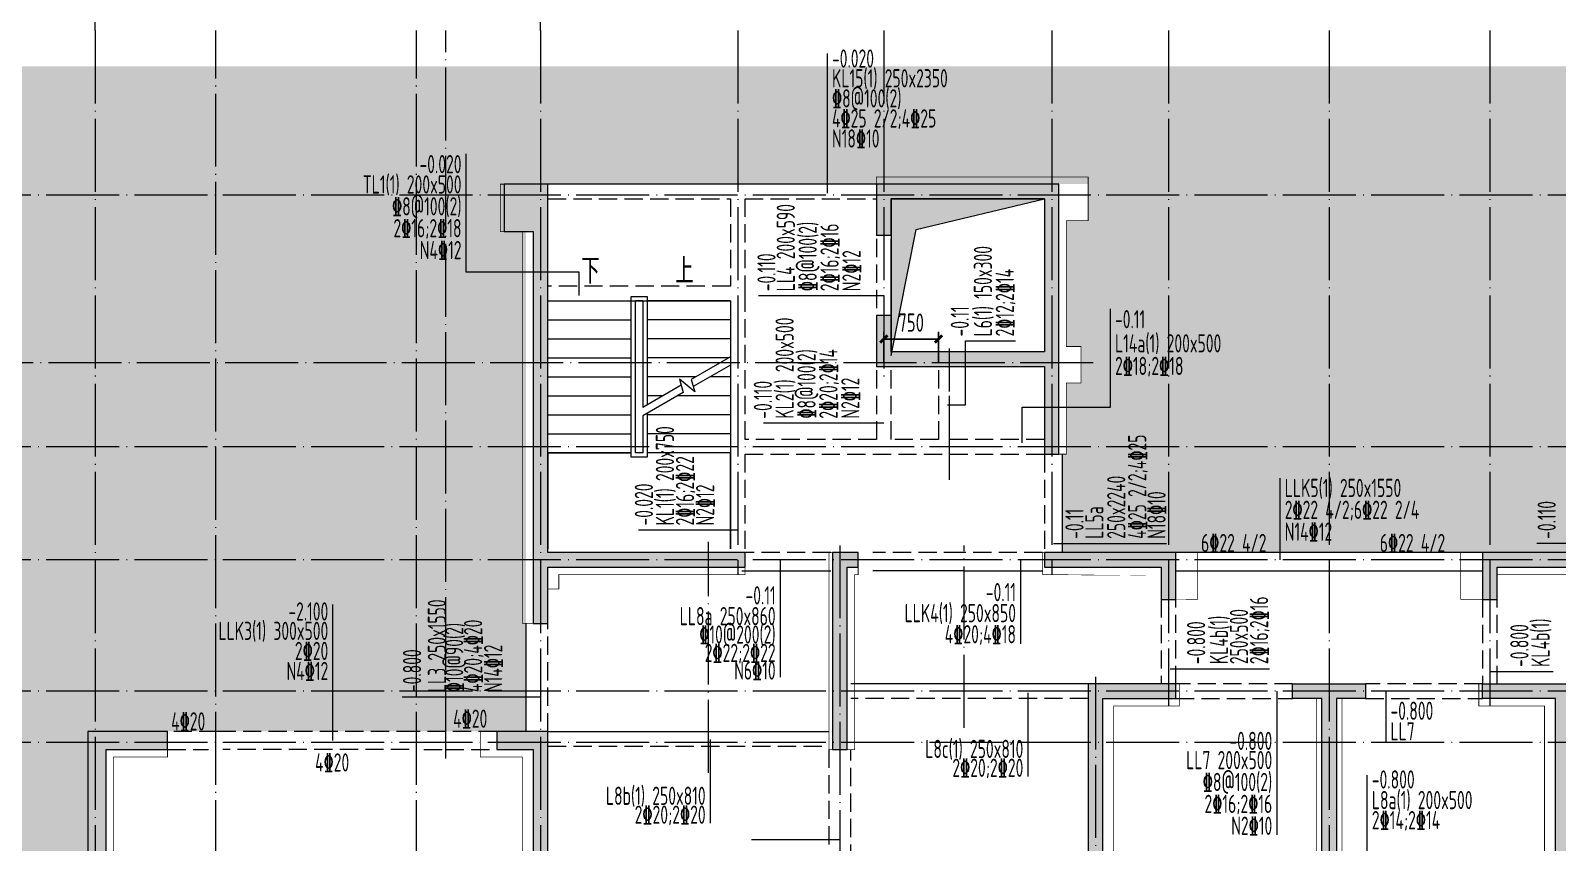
# Model space of a CAD drawing. Extents: x -129922 to 1190196, y -520662 to 139923.
# Drawn here: x 910806 to 931719, y -34952 to -23824 of the extents above; entities that cross this region are included whole.
import ezdxf
from ezdxf.enums import TextEntityAlignment as Align

# ---------------------------------------------------------------- set-up
doc = ezdxf.new("R2010")
doc.units = 0
doc.header["$LTSCALE"] = 1000
doc.header["$MEASUREMENT"] = 0
doc.linetypes.add('DASH', pattern=[0.35, 0.25, -0.1])
doc.linetypes.add('DOTE', pattern=[2.4200000000000004, 2, -0.2, 0.02, -0.2])
for name, color, linetype, lineweight in [('A-标注-轴号', 3, 'Continuous', 15), ('A-轴线-塔楼', 1, 'DOTE', 9), ('A-轴线-隔墙', 41, 'DOTE', 9), ('S-基础-DIM', 3, 'Continuous', 20), ('S-墙柱-HATCH', 251, 'Continuous', 9), ('S-墙柱-WALL', 6, 'Continuous', 20), ('S-大样-实线', 2, 'Continuous', 20), ('S-板-BEAM', 4, 'DASH', 20), ('S-板-BEAM-CON', 2, 'Continuous', 20), ('S-板-COLU', 50, 'DASH', 20), ('S-板-板面填充', 251, 'Continuous', 20), ('S-板-模板线条', 140, 'Continuous', 20), ('S-板-洞口边线', 211, 'Continuous', 20), ('S-梁-垂直集中标注', 45, 'Continuous', 20), ('S-梁-水平原位标注', 21, 'Continuous', 20), ('S-梁-水平集中标注', 191, 'Continuous', 20)]:
    doc.layers.add(name, color=color, linetype=linetype, lineweight=lineweight)
doc.styles.add('_TCH_DIM', font='SIMPLEX', dxfattribs={"bigfont": 'GBCBIG'})
doc.styles.add('TSSD_REIN_T3', font='tssdeng.shx', dxfattribs={"width": 0.7, "bigfont": 'hztxt.shx'})
doc.styles.add('样式 1', font='tssdeng.shx', dxfattribs={"width": 0.7, "bigfont": 'tssdchn.shx'})
doc.dimstyles.new('_TCH_ARCH&&100', dxfattribs={"dimtxt": 250, "dimasz": 100, "dimexe": 100, "dimexo": 100, "dimgap": 100, "dimtad": 1, "dimdec": 0, "dimzin": 0, "dimdsep": 46, "dimtxsty": 'TSSD_REIN_T3', "dimblk": 'ARCHTICK', "dimcen": 0.09, "dimclrt": 7, "dimazin": 2, "dimtfac": 1, "dimtdec": 0, "dimtix": 1, "dimtmove": 2, "dimatfit": 3, "dimfxl": 0, "dimtolj": 1, "dimtzin": 0, "dimarcsym": 0})

# ---------------------------------------------------------------- blocks, each defined once
blk = doc.blocks.new('_ArchTick')
at = {"color": 0, "linetype": 'ByBlock', "const_width": 0.4}
blk.add_lwpolyline([(-0.5, -0.5), (0.5, 0.5)], dxfattribs=at)
blk = doc.blocks.new('*D456')
at = {"layer": 'Defpoints', "color": 0, "transparency": 16777216}
for p in [(923241.3130835051, -28052.49498266328), (922491.3130833925, -28479.99785925317), (923241.3130835051, -28479.99785929217)]:
    blk.add_point(p, dxfattribs=at)
at = {"layer": 'S-基础-DIM', "color": 0, "lineweight": -2, "transparency": 16777216}
for p, q in [((922491.3130833925, -28379.99785925317), (922491.3130833925, -27952.49498266328)), ((923241.3130835051, -28379.99785929217), (923241.3130835051, -27952.49498266328)), ((922491.3130833925, -28052.49498266328), (923241.3130835051, -28052.49498266328))]:
    blk.add_line(p, q, dxfattribs=at)
at = {"layer": 'S-基础-DIM', "color": 0, "lineweight": -2, "transparency": 16777216, "xscale": 100, "yscale": 100, "zscale": 100, "rotation": 180}
blk.add_blockref('_ArchTick', (922491.3130833925, -28052.49498266328), dxfattribs=at)
at = {"layer": 'S-基础-DIM', "color": 0, "lineweight": -2, "transparency": 16777216, "xscale": 100, "yscale": 100, "zscale": 100}
blk.add_blockref('_ArchTick', (923241.3130835051, -28052.49498266328), dxfattribs=at)
at = {"layer": 'S-基础-DIM', "color": 7, "transparency": 16777216, "insert": (922866.3130834488, -27827.49498266328), "char_height": 250, "attachment_point": 5, "style": 'TSSD_REIN_T3'}
blk.add_mtext('\\A1;750', dxfattribs=at)
blk = doc.blocks.new('ndgfjhgkjhk')
at = {"layer": 'S-板-BEAM'}
for p, q in [((6610294.781542108, -514404.5648210337), (6611694.777048038, -514404.5648210337)), ((6611694.777048038, -514404.5648210337), (6612794.78154229, -514404.5648210337)), ((6612794.78154229, -514404.5648210337), (6612794.781736524, -515604.5647839743)), ((6612994.781736524, -515704.5647839736), (6612994.781542289, -514404.564858031)), ((6612994.781542289, -514404.5648580311), (6614794.781542302, -514404.5655239818)), ((6614794.781736502, -514954.565523941), (6614794.781736506, -516054.565523941)), ((6612794.781736524, -515604.5647839743), (6610294.781736334, -515604.5647839743)), ((6612994.781736524, -517704.5655238974), (6612994.781736524, -515704.5647839743)), ((6614794.781736511, -516754.5655239704), (6614794.781736542, -517704.5655238974)), ((6614994.781736538, -517704.5655238974), (6614994.781736508, -516754.5655239704)), ((6615644.781736541, -516754.5655239704), (6615644.781736491, -517704.5655238974)), ((6615794.781736488, -517704.5655238974), (6615794.781736537, -516754.5655239704)), ((6614794.781736542, -517704.5655238974), (6612994.781736524, -517704.5655238974)), ((6615644.781736491, -517704.5655238974), (6614994.781736538, -517704.5655238974)), ((6617094.781736528, -517704.5655238974), (6615794.781736488, -517704.5655238974)), ((6612994.781736524, -519204.5655239704), (6612994.781736524, -517904.5655238975)), ((6612994.781736524, -517904.5655238975), (6617094.781736587, -517904.5655238975)), ((6617094.781736591, -517904.5655239704), (6617094.781736481, -519254.5655239704)), ((6614169.781736528, -519254.5655239704), (6612994.781736334, -519254.5655239704)), ((6615969.78168574, -519254.5641617407), (6614744.781736528, -519254.5647839743)), ((6617069.781736528, -519254.5647839743), (6615969.781793102, -519254.5641617407)), ((6618694.781736531, -519894.5655239704), (6618694.781736531, -521054.5655239704)), ((6618894.781736531, -521054.5655239704), (6618894.781736531, -519894.5655239704)), ((6623094.781736533, -519894.5655239704), (6623094.781736533, -521054.5655239704)), ((6623294.781736533, -521054.5655239704), (6623294.781736533, -519894.5655239704)), ((6610294.781736533, -521704.5647839739), (6610294.781736533, -520224.5647839739)), ((6620494.781736528, -521054.5647839708), (6618894.781736528, -521054.5647839708)), ((6623094.781736528, -521054.5647839708), (6621494.781736528, -521054.5647839708)), ((6617694.781542704, -521254.5655239817), (6614444.781542704, -521254.5655239817)), ((6618894.781736528, -521254.5647839708), (6620494.781736528, -521254.5647839708)), ((6621494.781736528, -521254.5647839708), (6623094.781736528, -521254.5647839708)), ((6605769.782159893, -521704.5647839746), (6605084.781736528, -521704.5624639487)), ((6608469.781736533, -521704.5647839739), (6605769.78173653, -521704.5647839739)), ((6608894.777486533, -521704.5647839739), (6608469.781736533, -521704.5647839739)), ((6609594.781736528, -521704.5647839739), (6608894.788736549, -521704.5647839739)), ((6605084.781736528, -521954.5624639504), (6605644.781736531, -521954.5643606124)), ((6608394.781736534, -521954.5647839725), (6605844.78173653, -521954.5647839725)), ((6608594.781736535, -521954.5647839739), (6608894.781736533, -521954.5647839739)), ((6608894.781736533, -521954.5647839739), (6609594.781736528, -521954.5647839739)), ((6610294.781736533, -521904.5655239817), (6614144.781542704, -521904.5655239817)), ((6614144.781736528, -521954.5655239704), (6614144.781736528, -525604.562802632)), ((6614444.781736528, -525604.562802632), (6614444.781736528, -521954.5655239704))]:
    blk.add_line(p, q, dxfattribs=at)
at = {"layer": 'S-板-BEAM-CON'}
for p, q in [((6611694.777048038, -514204.5648210337), (6610294.781542108, -514204.5648210337)), ((6612894.781542289, -514204.5648210337), (6611694.777048038, -514204.5648210337)), ((6614794.781542302, -514204.5655239818), (6612894.781588536, -514204.5648210337)), ((6614994.781736506, -516054.5655239401), (6614994.781736501, -514954.5655239401)), ((6610294.781736334, -515804.5647839743), (6612794.781736524, -515804.5647839743)), ((6612794.781736524, -515804.5647839743), (6612794.781736524, -519204.5655239704)), ((6617344.781736471, -519254.5655239745), (6617344.781736581, -517904.5655239745)), ((6623094.781736528, -519254.5647839743), (6618894.781736528, -519254.5647839743)), ((6612952.566664535, -519504.5655239704), (6614169.781736528, -519504.5655239704)), ((6615994.781652625, -519504.5507103122), (6614744.781542704, -519504.5655239817)), ((6615994.781652625, -519504.5507103122), (6617069.781736528, -519504.5647839743)), ((6618894.781736528, -519504.5647839743), (6620894.781751501, -519504.5647839743)), ((6620849.311885791, -519504.5647839743), (6623094.781736528, -519504.5647839743)), ((6609994.781736533, -520224.5655239704), (6609994.781736533, -521704.5655239704)), ((6617694.781542704, -521054.5655239817), (6614444.781542704, -521054.5655239817)), ((6610294.781736533, -521704.5655239817), (6614144.781542704, -521704.5655239817))]:
    blk.add_line(p, q, dxfattribs=at)
blk = doc.blocks.new('ZHOUWANG3')
at = {"layer": 'A-标注-轴号'}
for p, q in [((88651.91404399119, 248942.086875707), (88651.91404399101, 252942.086875707)), ((94751.91404399119, 248942.0868757072), (94751.91404399101, 252942.0868757072))]:
    blk.add_line(p, q, dxfattribs=at)
at = {"layer": 'A-轴线-塔楼', "linetype": 'DOTE', "ltscale": 0.5}
for p, q in [((88651.91404399119, 248942.086875707), (88651.91404399212, 226833.6155193772)), ((94751.9140439913, 248942.0868757072), (94751.91404399223, 226833.6155193777)), ((97451.9140439913, 248942.0868757074), (97451.9140485811, 241486.4187304068)), ((99451.9140439913, 248942.0868757074), (99451.91404399154, 244136.4187311591)), ((101751.9140439913, 248942.0868757077), (101751.9136814266, 241486.4185047732)), ((103351.9140439913, 248942.0868757077), (103351.9140439912, 239686.4187311743)), ((105551.9140438963, 248942.0868756734), (105551.9140439946, 226833.6155193439)), ((107751.9140438963, 248942.0868756849), (107751.9140439346, 239686.410749662)), ((139798.4139466776, 246686.4187311789), (85361.6076990781, 246686.4187311789)), ((102322.3633632297, 244386.4187311789), (85361.6076990781, 244386.4187311789)), ((139798.4139466776, 243236.4187311789), (85361.6076990781, 243236.4187311789)), ((98851.91404399247, 241886.4187311789), (98851.91404399247, 226833.6155193779)), ((139798.4139466776, 241686.4187311789), (85361.6076990781, 241686.4187311789)), ((102351.9140439912, 240086.4187311743), (102351.9140439925, 226833.61551936)), ((139798.4139466776, 239886.4187311789), (85361.6076990781, 239886.4187311789)), ((139798.4139466776, 239186.4187311789), (85361.6076990781, 239186.4187311789))]:
    blk.add_line(p, q, dxfattribs=at)
at = {"layer": 'A-轴线-隔墙', "ltscale": 0.5}
for p, q in [((90301.91404416919, 236186.4187311743), (90301.91404399247, 248942.086875707)), ((93051.91404416919, 236186.4187312123), (93051.91404399247, 248942.0868757452)), ((93451.91404398653, 238966.4187311745), (93451.91404399305, 248942.0868757072)), ((100351.9140439823, 242784.2080301196), (100351.9140439701, 244586.4187311591)), ((97051.91404399037, 238770.3824015982), (97051.91404400097, 241936.4187313766)), ((100551.9140440425, 239386.4187311367), (100551.9140439961, 241886.4187311743))]:
    blk.add_line(p, q, dxfattribs=at)
blk = doc.blocks.new('afdhgdjhgfj')
at = {"layer": 'S-墙柱-HATCH'}
h = blk.add_hatch(color=256, dxfattribs=at)
h.paths.add_polyline_path([(327454.6374234984, 180245.1995011274), (325054.6374234984, 180245.1995011274), (325054.6374234984, 176945.1995011274), (325254.6374234984, 176945.1995011274), (325254.6374234984, 177845.1995011274), (327954.6374234984, 177845.1995011274), (327954.6374234984, 178495.1995011274), (327754.6374234984, 178495.1995011274), (327754.6374234984, 178045.1995011274), (325254.6374234984, 178045.1995011274), (325254.6374234984, 180045.1995011274), (327754.6374234984, 180045.1995011274), (327754.6374234984, 179595.1995011274), (327954.6374234984, 179595.1995011274), (327954.6374234984, 180645.1995011274), (327454.6374234984, 180645.1995011274)])
h.paths.add_polyline_path([(333254.6376431724, 179995.200902214), (333254.6376431724, 174625.200902214), (333054.6376431724, 174625.200902214), (333054.6376431724, 175395.200902214), (330354.6376431724, 175395.200902214), (330354.6376431724, 175595.2009022732), (330454.6376386648, 175595.200902214), (333054.6376431724, 175595.200902214), (333054.6376431724, 180645.200902214), (333654.6376431724, 180645.200902214), (333654.6376431724, 179995.200902214)])
h.paths.add_polyline_path([(338854.6376429731, 165495.1995011274), (339104.6376429731, 165495.1995011274), (339104.6376429731, 172895.1995011274), (338264.6376429731, 172895.1995011274), (338264.6376429731, 173145.1995011274), (339354.6376429731, 173145.1995011274), (339354.6376429731, 164895.1995011274), (338854.6376429731, 164895.1995011274)])
h.paths.add_polyline_path([(322254.6376431668, 171095.1995011274), (322454.6376431668, 171095.1995011274), (322454.6376431668, 173595.1995011274), (322854.6376431668, 173595.1995011274), (322854.6376431668, 173795.1995011274), (321854.6376431668, 173795.1995011274), (321854.6376431668, 173595.1995011274), (322254.6376431668, 173595.1995011274)])
h.paths.add_polyline_path([(325454.6376433615, 169295.1995011274), (325054.6376433615, 169295.1995011274), (325054.6376433615, 169495.1995011274), (325654.6376433615, 169495.1995011274), (325654.6376433615, 166995.1995011274), (325454.6376433615, 166995.1995011274)])
h.paths.add_polyline_path([(319254.6376431668, 173595.1995011274), (320254.6376431668, 173595.1995011274), (320254.6376431668, 173795.1995011274), (319054.6376431668, 173795.1995011274), (319054.6376431668, 171095.1995011274), (319254.6376431668, 171095.1995011274)])
h.paths.add_polyline_path([(319254.6376431668, 169295.1995011274), (319654.6376431668, 169295.1995011274), (319654.6376431668, 169495.1995011274), (319054.6376431668, 169495.1995011274), (319054.6376431668, 166995.1995011274), (319254.6376431668, 166995.1995011274)])
h.paths.add_polyline_path([(326254.6381616956, 175595.2002411225), (326254.6371246399, 175395.2002411246), (324654.6376431677, 175395.2002897355), (324654.6376431687, 174955.2003934237), (324454.6376431687, 174955.2003934237), (324454.637628193, 175595.2001972486)])
h.paths.add_polyline_path([(320054.6376431668, 175395.1995011274), (318304.6376431668, 175395.1995011274), (318304.6376431668, 175595.1995011274), (320254.6376431668, 175595.1995011274), (320254.6376431668, 174955.1995011274), (320054.6376431668, 174955.1995011274)])
h.paths.add_polyline_path([(329154.6376431668, 172895.1995011274), (328954.6376431668, 172895.1995011274), (328954.6376431668, 175395.1995011274), (328804.6376431668, 175395.1995011274), (328804.6376431668, 175595.1995011274), (329154.6376431668, 175595.1995011274)])
h.paths.add_polyline_path([(325454.6376431668, 173595.1995011274), (324454.6376431687, 173595.1995011274), (324454.6376431687, 173795.1995011274), (325654.6376431668, 173795.1995011274), (325654.6376431668, 171095.1995011274), (325454.6376431668, 171095.1995011274)])
h.paths.add_polyline_path([(328504.6376431668, 165195.1995011274), (328504.6376431668, 165495.1995011274), (328954.6376431668, 165495.1995011274), (328954.6376431668, 169245.2147224763), (329154.6376431668, 169245.2147224763), (329154.6376431668, 165495.1995011274), (329954.6376431668, 165495.1995011274), (329954.6376431668, 165195.1995011274)])
h.paths.add_polyline_path([(321454.6376431668, 165195.1995011274), (321454.6376431668, 165495.1995011274), (322229.6376431668, 165495.1995011274), (322229.6376431668, 169895.1995010979), (322479.6376431668, 169895.1995010979), (322479.6376431668, 165495.1995011274), (323254.6376431668, 165495.1995011274), (323254.6376431668, 165195.1995011274)])
h.paths.add_polyline_path([(333454.6376431668, 165495.1995011274), (333254.6376431668, 165495.1995011274), (333254.6376431668, 169045.1995011274), (333054.6376431668, 169045.1995011274), (333054.6376431668, 164895.1995011274), (333454.6376431668, 164895.1995011274)])
h.paths.add_polyline_path([(333754.6376431668, 172895.1995011274), (333254.6376431668, 172895.1995011274), (333254.6376431668, 170095.1995011274), (333054.6376431668, 170095.1995011274), (333054.6376431668, 173145.1995011274), (333754.6376431668, 173145.1995011274)])
h.paths.add_polyline_path([(318504.6374233038, 176895.1995011274), (318504.6374233038, 177995.1995011274), (316904.6374233038, 177995.1995011274), (316904.6374233038, 180295.1995011274), (314404.6374233038, 180295.1995011274), (314404.6374233038, 177995.1995011274), (312804.6374233038, 177995.1995011274), (312804.6374233038, 176895.1995011274), (313004.6374233038, 176895.1995011274), (313004.6374233038, 177795.1995011274), (315104.6374233038, 177795.1995011274), (315104.6374233038, 177995.1995011274), (314604.6374233038, 177995.1995011274), (314604.6374233038, 180095.1995011274), (316704.6374233038, 180095.1995011274), (316704.6374233038, 177995.1995011274), (316204.6374233038, 177995.1995011274), (316204.6374233038, 177795.1995011274), (318304.6374233038, 177795.1995011274), (318304.6374233038, 176895.1995011274)])
h.paths.add_polyline_path([(298054.6374234929, 179995.200902214), (298054.6374234929, 174625.200902214), (298254.6374234929, 174625.200902214), (298254.6374234929, 175395.200902214), (300954.6374234929, 175395.200902214), (300954.6374234929, 175595.2009022732), (300854.6374280005, 175595.200902214), (298254.6374234929, 175595.200902214), (298254.6374234929, 180645.200902214), (297654.6374234929, 180645.200902214), (297654.6374234929, 179995.200902214)])
h.paths.add_polyline_path([(292454.6374236922, 165495.1995011274), (292204.6374236922, 165495.1995011274), (292204.6374236922, 172895.1995011274), (293044.6374236922, 172895.1995011274), (293044.6374236922, 173145.1995011274), (291954.6374236922, 173145.1995011274), (291954.6374236922, 164895.1995011274), (292454.6374236922, 164895.1995011274)])
h.paths.add_polyline_path([(309054.6374234984, 171095.1995011274), (308854.6374234984, 171095.1995011274), (308854.6374234984, 173595.1995011274), (308454.6374234984, 173595.1995011274), (308454.6374234984, 173795.1995011274), (309454.6374234984, 173795.1995011274), (309454.6374234984, 173595.1995011274), (309054.6374234984, 173595.1995011274)])
h.paths.add_polyline_path([(305854.6374233038, 169295.1995011274), (306254.6374233038, 169295.1995011274), (306254.6374233038, 169495.1995011274), (305654.6374233038, 169495.1995011274), (305654.6374233038, 166995.1995011274), (305854.6374233038, 166995.1995011274)])
h.paths.add_polyline_path([(312054.6374234984, 173595.1995011274), (311054.6374234984, 173595.1995011274), (311054.6374234984, 173795.1995011274), (312254.6374234984, 173795.1995011274), (312254.6374234984, 171095.1995011274), (312054.6374234984, 171095.1995011274)])
h.paths.add_polyline_path([(312054.6374234984, 169295.1995011274), (311654.6374234984, 169295.1995011274), (311654.6374234984, 169495.1995011274), (312254.6374234984, 169495.1995011274), (312254.6374234984, 166995.1995011274), (312054.6374234984, 166995.1995011274)])
h.paths.add_polyline_path([(305054.6369049697, 175595.2002411225), (305054.6379420253, 175395.2002411246), (306654.6374234975, 175395.2002897355), (306654.6374234966, 174955.2003934237), (306854.6374234966, 174955.2003934237), (306854.6374384722, 175595.2001972486)])
h.paths.add_polyline_path([(305054.6374234984, 178145.1995011274), (305054.6374234984, 176945.1995011274), (305254.6374234984, 176945.1995011274), (305254.6374234984, 180645.1995011274), (302754.6374234984, 180645.1995011274), (302754.6374234984, 179945.1995011274), (302954.6374234984, 179945.1995011274), (302954.6374234984, 180445.1995011274), (305054.6374234984, 180445.1995011274), (305054.6374234984, 178345.1995011274), (302954.6374234984, 178345.1995011274), (302954.6374234984, 178845.1995011274), (302754.6374234984, 178845.1995011274), (302754.6374234984, 178145.1995011274)])
h.paths.add_polyline_path([(311254.6374234984, 175395.1995011274), (313004.6374234984, 175395.1995011274), (313004.6374234984, 175595.1995011274), (311054.6374234984, 175595.1995011274), (311054.6374234984, 174955.1995011274), (311254.6374234984, 174955.1995011274)])
h.paths.add_polyline_path([(302154.6374234984, 172895.1995011274), (302354.6374234984, 172895.1995011274), (302354.6374234984, 175395.1995011274), (302504.6374234984, 175395.1995011274), (302504.6374234984, 175595.1995011274), (302154.6374234984, 175595.1995011274)])
h.paths.add_polyline_path([(315554.6374234984, 172895.1995011274), (315754.6374234984, 172895.1995011274), (315754.6374234984, 175395.1995011274), (316104.6374234984, 175395.1995011274), (316104.6374234984, 175595.1995011274), (315204.6374234984, 175595.1995011274), (315204.6374234984, 175395.1995011274), (315554.6374234984, 175395.1995011274)])
h.paths.add_polyline_path([(305854.6374234984, 173595.1995011274), (306854.6374234966, 173595.1995011274), (306854.6374234966, 173795.1995011274), (305654.6374234984, 173795.1995011274), (305654.6374234984, 171095.1995011274), (305854.6374234984, 171095.1995011274)])
h.paths.add_polyline_path([(302804.6374234984, 165195.1995011274), (302804.6374234984, 165495.1995011274), (302354.6374234984, 165495.1995011274), (302354.6374234984, 169245.2147224763), (302154.6374234984, 169245.2147224763), (302154.6374234984, 165495.1995011274), (301354.6374234984, 165495.1995011274), (301354.6374234984, 165195.1995011274)])
h.paths.add_polyline_path([(309854.6374234984, 165195.1995011274), (309854.6374234984, 165495.1995011274), (309054.6374234984, 165495.1995011274), (309054.6374234984, 169895.1995010979), (308854.6374234984, 169895.1995010979), (308854.6374234984, 165495.1995011274), (308054.6374234984, 165495.1995011274), (308054.6374234984, 165195.1995011274)])
h.paths.add_polyline_path([(316554.6374234984, 165195.1995011274), (316554.6374234984, 165495.1995011274), (315754.6374234984, 165495.1995011274), (315754.6374234984, 169245.2147224763), (315554.6374234984, 169245.2147224763), (315554.6374234984, 165495.1995011274), (314754.6374234984, 165495.1995011274), (314754.6374234984, 165195.1995011274)])
h.paths.add_polyline_path([(297854.6374234984, 165495.1995011274), (298054.6374234984, 165495.1995011274), (298054.6374234984, 169045.1995011274), (298254.6374234984, 169045.1995011274), (298254.6374234984, 164895.1995011274), (297854.6374234984, 164895.1995011274)])
h.paths.add_polyline_path([(297554.6374234984, 172895.1995011274), (298054.6374234984, 172895.1995011274), (298054.6374234984, 170095.1995011274), (298254.6374234984, 170095.1995011274), (298254.6374234984, 173145.1995011274), (297554.6374234984, 173145.1995011274)])
h.paths.add_polyline_path([(329454.6399576905, 162745.2140284545), (329854.6399576905, 162745.2140284545), (329854.6399576905, 162345.2140284545), (329454.6399576905, 162345.2140284545)])
h.paths.add_polyline_path([(325454.6399576812, 162745.2140284545), (325854.6399576812, 162745.2140284545), (325854.6399576812, 162345.2140284545), (325454.6399576812, 162345.2140284545)])
h.paths.add_polyline_path([(305454.6351091656, 162745.2140284545), (305854.6360999801, 162745.2140284545), (305854.6360999801, 162345.2140284545), (305454.6351091656, 162345.2140284545)])
h.paths.add_polyline_path([(301854.6351091563, 162745.2140275508), (301454.6351091563, 162745.2140275508), (301454.6351091563, 162345.2140275508), (301854.6351091563, 162345.2140275508)])
at = {"layer": 'S-墙柱-WALL'}
for points in [[(298054.6374234929, 179995.200902214), (298054.6374234929, 174625.200902214), (298254.6374234929, 174625.200902214), (298254.6374234929, 175395.200902214), (300954.6374234929, 175395.200902214), (300954.6374234929, 175595.2009022732), (300854.6374280005, 175595.2009022732), (300854.6374280005, 175595.200902214), (298254.6374234929, 175595.200902214), (298254.6374234929, 180645.200902214), (297654.6374234929, 180645.200902214), (297654.6374234929, 179995.200902214)], [(305054.6374234984, 178145.1995011274), (305054.6374234984, 176945.1995011274), (305254.6374234984, 176945.1995011274), (305254.6374234984, 180645.1995011274), (302754.6374234984, 180645.1995011274), (302754.6374234984, 179945.1995011274), (302954.6374234984, 179945.1995011274), (302954.6374234984, 180445.1995011274), (305054.6374234984, 180445.1995011274), (305054.6374234984, 178345.1995011274), (302954.6374234984, 178345.1995011274), (302954.6374234984, 178845.1995011274), (302754.6374234984, 178845.1995011274), (302754.6374234984, 178145.1995011274)], [(302154.6374234984, 172895.1995011274), (302354.6374234984, 172895.1995011274), (302354.6374234984, 175395.1995011274), (302504.6374234984, 175395.1995011274), (302504.6374234984, 175595.1995011274), (302154.6374234984, 175595.1995011274)], [(305054.6369049697, 175595.2002411225), (305054.6379420253, 175395.2002411246), (306654.6374234975, 175395.2002897355), (306654.6374234966, 174955.2003934237), (306854.6374234966, 174955.2003934237), (306854.6374384722, 175595.2001972486)], [(311254.6374234984, 175395.1995011274), (313004.6374234984, 175395.1995011274), (313004.6374234984, 175595.1995011274), (311054.6374234984, 175595.1995011274), (311054.6374234984, 174955.1995011274), (311254.6374234984, 174955.1995011274)], [(305854.6374234984, 173595.1995011274), (306854.6374234966, 173595.1995011274), (306854.6374234966, 173795.1995011274), (305654.6374234984, 173795.1995011274), (305654.6374234984, 171095.1995011274), (305854.6374234984, 171095.1995011274)], [(309054.6374234984, 171095.1995011274), (308854.6374234984, 171095.1995011274), (308854.6374234984, 173595.1995011274), (308454.6374234984, 173595.1995011274), (308454.6374234984, 173795.1995011274), (309454.6374234984, 173795.1995011274), (309454.6374234984, 173595.1995011274), (309054.6374234984, 173595.1995011274)], [(312054.6374234984, 173595.1995011274), (311054.6374234984, 173595.1995011274), (311054.6374234984, 173795.1995011274), (312254.6374234984, 173795.1995011274), (312254.6374234984, 171095.1995011274), (312054.6374234984, 171095.1995011274)], [(292454.6374236922, 165495.1995011274), (292204.6374236922, 165495.1995011274), (292204.6374236922, 172895.1995011274), (293044.6374236922, 172895.1995011274), (293044.6374236922, 173145.1995011274), (291954.6374236922, 173145.1995011274), (291954.6374236922, 164895.1995011274), (292454.6374236922, 164895.1995011274)], [(297554.6374234984, 172895.1995011274), (298054.6374234984, 172895.1995011274), (298054.6374234984, 170095.1995011274), (298254.6374234984, 170095.1995011274), (298254.6374234984, 173145.1995011274), (297554.6374234984, 173145.1995011274)]]:
    blk.add_lwpolyline(points, close=True, dxfattribs=at)
blk = doc.blocks.new('sdgfhgfjhgfj')
at = {"layer": 'S-板-COLU', "const_width": 10}
blk.add_lwpolyline([(298404.6375330387, 22094.40205704668), (298404.6375330387, 21894.40065596011), (298254.6375330387, 21894.40065596011), (298254.6375330387, 21424.40205704668), (297904.6375330387, 21424.40205704668), (297904.6375330387, 26794.40205704668), (297604.6375330387, 26794.40205704668), (297604.6375330387, 27444.40205704668), (298254.6375330387, 27444.40205704668), (298254.6375330387, 22394.40205704668), (300854.6375375463, 22394.40205704668), (300954.6375330387, 22394.40205710582), (300954.6375330387, 22094.40205704668), (298404.6375330387, 22094.40205704668)], dxfattribs=at)
for points in [[(305354.6375330443, 23744.40065596011), (305054.6375330443, 23744.40065596011), (305054.6375330443, 24944.40065596011), (302754.6375330443, 24944.40065596011), (302754.6375330443, 25644.40065596011), (302954.6375330443, 25644.40065596011), (302954.6375330443, 25144.40065596011), (305054.6375330369, 25144.40065596011), (305054.6375330369, 25219.39991595448), (305054.6375330443, 27244.40065596011), (302954.6375330443, 27244.40065596011), (302954.6375330443, 26744.40065596011), (302754.6375330443, 26744.40065596011), (302754.6375330443, 27544.40065596011), (305354.6375330443, 27544.40065596011), (305654.6375330369, 27544.40065596011), (305654.6375330369, 26944.40065596011), (305354.6375330443, 26944.40065596011), (305354.6375330443, 25219.39991595448), (305554.6375330369, 25219.39991595448), (305554.6375330369, 24719.39991595448), (305354.6375330443, 24719.39991595448)], [(302454.6375330443, 19694.40065596011), (302104.6375328497, 19694.40065596011), (302104.6375328497, 22394.40065596011), (302504.6375330443, 22394.40065596011), (302504.6375330443, 22094.40065596011), (302454.6375330443, 22094.40065596011)], [(307154.6375330425, 21754.40154825561), (306654.6375330425, 21754.40154825631), (306654.6375330434, 22094.40144456821), (305029.6380515712, 22094.40139595736), (305029.6370145156, 22394.40139595504), (307154.6375480181, 22394.40135208066)], [(310754.6375330443, 21754.40065596011), (310754.6375330443, 22394.40065596011), (313004.6375330443, 22394.40065596011), (313004.6375330443, 22094.40065596011), (311254.6375330443, 22094.40065596011), (311254.6375330443, 21754.40065596011)], [(306004.6375330443, 17894.40065596011), (305654.6375330443, 17894.40065596011), (305654.6375330443, 20594.40065596011), (306904.6375330443, 20594.40065596011), (306904.6375330443, 20294.40065596011), (306004.6375330443, 20294.40065596011)], [(309129.6375330443, 17894.40065596011), (308779.6375330443, 17894.40065596011), (308779.6375330443, 20394.40065596011), (308454.6375330443, 20394.40065596011), (308454.6375330443, 20594.40065596011), (309454.6375330443, 20594.40065596011), (309454.6375330443, 20394.40065596011), (309129.6375330443, 20394.40065596011)], [(311904.6375330443, 17894.40065596011), (311904.6375330443, 20294.40065596011), (311004.6375330443, 20294.40065596011), (311004.6375330443, 20594.40065596011), (312254.6375330443, 20594.40065596011), (312254.6375330443, 17894.40065596011)], [(292454.637533238, 11694.40065596011), (291954.637533238, 11694.40065596011), (291954.637533238, 19944.40065596011), (293044.637533238, 19944.40065596011), (293044.637533238, 19594.40065596011), (292304.637533238, 19594.40065596011), (292304.637533238, 12294.40065596011), (292454.637533238, 12294.40065596011)], [(298254.6375330443, 16894.40065596011), (297904.6375330443, 16894.40065596011), (297904.6375330443, 19594.40065596011), (297329.6375330443, 19594.40065596011), (297329.6375330443, 19944.40065596011), (298254.6375330443, 19944.40065596011)]]:
    blk.add_lwpolyline(points, close=True, dxfattribs=at)
at = {"layer": 'S-墙柱-HATCH'}
blk.add_blockref('afdhgdjhgfj', (0, -153200.7988451672), dxfattribs=at)

msp = doc.modelspace()

# ---------------------------------------------------------------- hatches: boundary and pattern name
at = {"layer": 'S-板-板面填充'}
h = msp.add_hatch(dxfattribs=at)
h.set_pattern_fill('CROSS,_O', color=256, scale=100)
h.set_pattern_definition([(0, (323791.4703426883, -41750.2088688463), (158.75, 158.75), [79.375, -238.125]), (90, (323831.1578426883, -41789.8963688463), (-158.75, 158.75), [79.375, -238.125])])
h.paths.add_polyline_path([(961132.9703426883, -24316.2088688463), (935545.2203426883, -24316.20886884629), (935468.7865934924, -24526.2088688463), (935394.7292615948, -24106.20886884629), (935320.2203426883, -24316.20886884629), (910060.9703426883, -24316.20886884629), (910060.9703426883, -34714.2088688463), (910270.9703426883, -34790.6426180422), (909850.9703426883, -34864.69994993976), (910060.9703426883, -34939.2088688463), (910060.9703426883, -44607.2088688463), (935644.2203426883, -44607.2088688463), (935720.6540918841, -44397.20886884629), (935794.7114237817, -44817.2088688463), (935869.2203426883, -44607.2088688463), (961132.9703426883, -44607.2088688463), (961132.9703426883, -34818.4588688463), (960922.9703426883, -34742.0251196504), (961342.9703426883, -34667.96778775284), (961132.9703426883, -34593.4588688463)])
h.paths.add_polyline_path([(932141.2642902015, -28479.99785925052), (934041.3130832966, -28479.99785925052), (934041.3130832966, -26879.99785925052), (933641.3130834894, -26879.99785925052), (933641.3130834894, -26279.99785925052), (936941.3130834894, -26279.99785925052), (936941.3130834894, -26879.99785925052), (936541.3130832966, -26879.99785925052), (936541.3130832966, -28479.99785925052), (938441.3130834829, -28479.99785925052), (938441.3130834829, -28979.99785925052), (938241.3130832966, -28979.99785925052), (938241.3130832966, -29679.99785925052), (938191.362070607, -29679.99785925052), (938191.362070607, -30979.99785923935), (944641.3135829744, -30979.99645103732), (944641.3135829745, -26229.99785925052), (947091.3130834913, -26229.99785925052), (947091.3130834913, -25929.99785925052), (953291.3140013898, -25929.99785925052), (953291.3140013898, -26579.99785925052), (953041.1276459619, -26580.0065414987), (953041.3130834913, -33429.99785925052), (958991.3130836859, -33429.99785925052), (958991.3130834913, -41679.99785925064), (958491.3130834913, -41679.99785925075), (958491.3130834913, -41379.99785925064), (911591.313083685, -41379.99785925075), (911591.313083685, -33429.99785925052), (917591.3132773209, -33429.99785925064), (917591.3130834857, -25929.99645816395), (925291.3130834838, -25929.99645816395), (925291.3130834838, -26429.99785925052), (924991.3130834913, -26429.99785925052), (924991.3130834913, -28154.99859925616), (925191.3130834838, -28154.99859925616), (925191.3130834838, -28654.99859925616), (924991.3130834913, -28654.99859925616), (924991.3130834913, -29629.99785925052), (924941.3132773684, -29629.99785925052), (924941.3132772585, -30979.99785924342), (932391.264484033, -30979.99785925064), (932391.2644840339, -29679.99785925052), (932341.3130832966, -29679.99785925052), (932341.3130832966, -28979.99785925052), (932141.2642902015, -28979.99785925052)], flags=16)
h = msp.add_hatch(color=256, dxfattribs=at)
h.dxf.hatch_style = 1
h.paths.add_polyline_path([(924691.3130834912, -26129.99785925061), (922591.3130834912, -26129.99785925061), (922591.3130834912, -28279.99785925061), (922936.690834823, -26550.49498269692)])

# ---------------------------------------------------------------- linework, layer by layer
at = {"layer": 'S-大样-实线'}
for p, q in [((917891.3387274285, -29609.99785925352), (917891.3387274285, -27529.99785925352)), ((917891.3387274285, -27529.99785925352), (919031.3387275607, -27529.9978592321)), ((919031.3387274732, -27469.99785882511), (919251.3387274732, -27469.99785882511)), ((919031.3387274732, -29669.99785882511), (919031.3387274732, -27469.99785882511)), ((919091.3387274285, -29609.99785925352), (919091.3387274285, -27529.99785925352)), ((919091.3387274732, -27529.99785882511), (919191.3387274732, -27529.99785882511)), ((919091.3387274732, -29609.99786187694), (919091.3387274732, -27529.99785882511)), ((919191.3387274285, -27529.99785925352), (919091.3387274285, -27529.99785925352)), ((919191.3387274285, -27529.99785925352), (919191.3387273819, -28988.67299389114)), ((919191.3387274732, -27529.99785882511), (919191.3387275076, -28988.67299381862)), ((919251.3387274732, -27469.99785882511), (919251.3387275598, -28954.03197765976)), ((920391.3387274285, -27529.99785925352), (919251.3387275607, -27529.9978592321)), ((920391.3387274285, -27529.99785925352), (920391.338727381, -28295.85267099747)), ((917891.3387274285, -27789.99785925352), (919031.3387275607, -27789.9978592321)), ((920391.3387274285, -27789.99785925352), (919251.3387275607, -27789.9978592321)), ((917891.3387274285, -28049.99785925352), (919031.3387275607, -28049.9978592321)), ((920391.3387274285, -28049.99785925352), (919251.3387275607, -28049.9978592321)), ((917891.3387274285, -28309.99785925352), (919031.3387275607, -28309.9978592321)), ((920366.8385429679, -28309.99785908553), (919251.3387275607, -28309.9978592321)), ((920391.338727381, -28295.852670797), (919855.7427943432, -28605.07912736651)), ((920391.338727381, -28411.32272450786), (919882.5377135425, -28705.07912720248)), ((920391.338727381, -28411.32272499948), (920391.3387274285, -29609.99785925352)), ((917891.3387274285, -28569.99785925352), (919031.3387275607, -28569.9978592321)), ((919916.5053336219, -28569.99785910718), (919251.3387275607, -28569.9978592321)), ((919901.9242534077, -28777.43067816095), (919695.8793119685, -28604.53844379328)), ((919695.8793119685, -28604.53844379328), (919744.2173418141, -28784.93843107528)), ((919855.7427943432, -28605.07912736651), (919901.9242534077, -28777.43067816095)), ((920391.3387274285, -28569.99785925352), (920116.5053335688, -28569.99785911091)), ((917891.3387274285, -28829.99785925352), (919031.3387275607, -28829.9978592321)), ((919717.4224226176, -28684.93843124874), (919191.338727381, -28988.67299410221)), ((919744.2173418141, -28784.93843107528), (919191.338727381, -29104.143047719)), ((919466.1721221338, -28829.99785955713), (919251.3387275607, -28829.9978592321)), ((920391.3387274285, -28829.99785925352), (919666.1721218581, -28829.99785956086)), ((917891.3387274285, -29089.99785925352), (919031.3387275607, -29089.99785963897)), ((919191.338727381, -29104.1430474864), (919191.3387274285, -29609.99785925352)), ((919191.3387275076, -29104.14304741329), (919191.3387274732, -29609.99786187694)), ((919251.3387275607, -29069.50203125607), (919251.3387274732, -29669.99785882511)), ((920391.3387274285, -29089.99785925352), (919251.3387275607, -29089.9978592321)), ((917891.3387274285, -29349.99785925352), (919031.3387275607, -29349.9978592321)), ((920391.3387274285, -29349.99785925352), (919251.3387275607, -29349.9978592321)), ((917891.3387274285, -29609.99785925352), (919031.3387275607, -29609.9978592321)), ((917891.3387274285, -29609.99785925352), (917891.3387274285, -30929.99785925352)), ((919031.3387275607, -29609.99785907994), (917891.3387274285, -29609.99785925352)), ((919251.3387274732, -29669.99785882511), (919031.3387274732, -29669.99785882511)), ((919191.3387274732, -29609.99786187694), (919091.3387274732, -29609.99786187694)), ((919191.3387275058, -29609.99785926458), (919091.3387268883, -29609.99785923536)), ((920391.3387274285, -29609.99785925352), (919251.3387275607, -29609.9978592321)), ((920391.3387274285, -29609.99785925352), (919251.3387275607, -29609.99785926458)), ((920391.3387274285, -30929.99785925352), (920391.3387274285, -29609.99785925352))]:
    msp.add_line(p, q, dxfattribs=at)
for points in [[(918491.3387274285, -27399.99785925352, 0, 0, 0), (918491.3387274285, -30269.99785925352, 0, 0, 0), (919791.3387274285, -30269.99785925352, 0, 0, 0), (919791.3387274285, -29129.99785925352, 80.00000000000001, 0, 0), (919791.3387274285, -28829.99785925352, 0, 0, 0)], [(919791.3387274285, -27399.99785925352, 0, 0, 0), (919791.3387274285, -28269.99785925352, 80.00000000000001, 0, 0), (919791.3387274285, -28569.99785925352, 0, 0, 0)]]:
    msp.add_lwpolyline(points, format="xyseb", dxfattribs=at)
at = {"layer": 'S-板-模板线条'}
for points in [[(930551.3130991821, -30979.99785924618), (926631.3130991709, -30979.99711929457)], [(928401.570685096, -30979.99859089844), (926631.3132089515, -30979.98189795561)]]:
    msp.add_lwpolyline(points, dxfattribs=at)
at = {"layer": 'S-板-洞口边线'}
msp.add_lwpolyline([(924691.3130834912, -26129.99785925061), (922591.3130834912, -26129.99785925061), (922591.3130834912, -28279.99785925061), (922936.690834823, -26550.49498269692)], close=True, dxfattribs=at)
at = {"layer": 'S-梁-垂直集中标注'}
for p, q in [((922491.3130227699, -27459.86607013046), (920774.1182367139, -27459.86614509596)), ((923610.0848981355, -28079.3173102345), (924293.8001817771, -28079.3173102345)), ((923610.0848981355, -28956.18820943157), (923610.0848981355, -28079.3173102345)), ((923366.3131146309, -28956.18820943157), (923610.0848981355, -28956.18820943157)), ((922491.3130330787, -29206.58084376421), (920843.7571308836, -29206.58084376421)), ((920491.313052089, -30670.40469284004), (919133.1928260103, -30670.40469284004)), ((924816.3130785766, -30852.91041169522), (926363.1778039485, -30852.91041169522)), ((932516.2642902088, -30852.91041169522), (931436.4945066039, -30852.91041169522)), ((926416.3130487797, -32570.49301573573), (927775.701955875, -32570.49301573573)), ((930791.326099282, -32609.16803803758), (931659.2413615236, -32609.16803803758)), ((915895.5253999494, -32953.75632331576), (917791.3130833925, -32953.75632331576)), ((921891.3130834968, -34915.3094264598), (920680.1595089071, -34915.3094264598))]:
    msp.add_line(p, q, dxfattribs=at)
at = {"layer": 'S-梁-水平集中标注'}
for p, q in [((921719.824911313, -26054.99732183127), (921719.824911313, -24137.59109362871)), ((916770.9643957288, -27137.23104897069), (916770.9643957288, -25514.1084094774)), ((918318.6480374996, -27137.23104897069), (916770.9643957288, -27137.23104897069)), ((918318.6480374996, -27454.99709196363), (918318.6480374996, -27137.23104897069)), ((925596.3992265154, -28984.32783232813), (925596.3992265154, -27638.7516463288)), ((927920.7145083778, -31079.99711925452), (927920.7145083778, -29958.25318938095)), ((921073.2935234904, -31079.99708081674), (921073.2935234904, -32687.26253931411)), ((924364.9391914335, -31079.99715040901), (924364.9391914335, -32230.27651960865)), ((914946.1427431226, -33554.9954571939), (914946.1427431226, -31690.15152680341)), ((924465.6354731042, -32899.4966252631), (924465.6354731042, -34045.64849200938)), ((927874.7105284658, -32879.99711925091), (927874.7105284621, -34848.04308273326)), ((929368.9477111985, -32879.99785924514), (929368.9477111975, -33578.23473004936)), ((920114.5905514993, -33542.23146618422), (920114.5905514993, -34688.38333293051)), ((929113.7282321526, -35329.99708834858), (929113.7282321526, -34029.05462952517))]:
    msp.add_line(p, q, dxfattribs=at)
msp.add_lwpolyline([(924388.4978948821, -29473.84910283794), (924388.4978948821, -28984.32783232813), (925596.3992265154, -28984.32783232813)], dxfattribs=at)

# ---------------------------------------------------------------- block references
at = {"layer": 'S-墙柱-HATCH'}
msp.add_blockref('sdgfhgfjhgfj', (619636.6739662602, -53374.39579386108), dxfattribs=at)
at = {"layer": 'S-板-BEAM'}
msp.add_blockref('ndgfjhgkjhk', (-5692403.468459212, 488274.5676647311), dxfattribs=at)
at = {"layer": 'S-梁-水平集中标注', "color": 3}
msp.add_blockref('ZHOUWANG3', (823039.3990393997, -272766.4165904241), dxfattribs=at)

# ---------------------------------------------------------------- texts
at = {"layer": 'S-大样-实线', "style": '_TCH_DIM'}
for s, p in [('下', (918349.4095935699, -27294.99785925352)), ('上', (919635.630066011, -27294.99785925352))]:
    msp.add_text(s, height=350, dxfattribs=at).set_placement(p)
at = {"layer": 'S-梁-垂直集中标注', "color": 3, "style": '样式 1', "width": 0.65}
for s, p in [('LL4 200x590', (921274.4312787548, -27397.36612323971)), ('-0.110', (921010.1681230728, -27397.36612323971)), ('L6(1) 150x300', (923974.5694125461, -28016.81731023439)), ('KL2(1) 200x500', (921258.76838742, -29144.08084376421)), ('-0.11', (923657.5100574325, -28016.81731023439)), ('-0.110', (920960.0818926635, -29144.08084376421)), ('KL1(1) 200x750', (919619.1884089325, -30607.90469284003)), ('-0.020', (919330.9526315563, -30607.90469284003)), ('-0.110', (931696.109891219, -30790.41041169511)), ('-0.11', (925228.8742233439, -30790.41041169522)), ('LL5a', (925500.5820229742, -30790.41041169522)), ('LL3 250x1550', (916496.6858138599, -32891.25632331576)), ('-0.800', (926894.9238488608, -32507.99301573573)), ('KL4b(1)', (927206.4711866443, -32507.99301573573)), ('-0.800', (931322.5531536731, -32546.66803803758)), ('KL4b(1)', (931611.1644384469, -32546.66803803758)), ('-0.800', (916156.0470785269, -32891.25632331576))]:
    msp.add_text(s, height=250, rotation=90, dxfattribs=at).set_placement(p)
at = {"layer": 'S-梁-垂直集中标注', "style": '样式 1', "width": 0.65}
for s, p in [('\x848@100(2)', (921574.4312787548, -27397.36611012634)), ('2\x8416;2\x8416', (921874.4312787548, -27397.36609701297)), ('N2\x8412', (922174.4312787548, -27397.3660838996)), ('2\x8412;2\x8414', (924274.5694125461, -28016.81731023439)), ('\x848@100(2)', (921558.76838742, -29144.08084376421)), ('2\x8420;2\x8414', (921858.76838742, -29144.08084376421)), ('N2\x8412', (922158.76838742, -29144.08084376421)), ('4\x8425 2/2;4\x8425', (926088.015482487, -30790.41041169522)), ('2\x8416;2\x8422', (919894.1884089325, -30607.90469284003)), ('N2\x8412', (920169.1884089325, -30607.90469284003)), ('250x2240', (925800.5820229742, -30790.41041169522)), ('N18\x8410', (926352.4207686576, -30790.41041169522)), ('250x500', (927481.4711866443, -32507.99301573573)), ('2\x8416;2\x8416', (927756.4711866443, -32507.99301573573)), ('\x8410@90(2)', (916732.6764864012, -32891.25632331576)), ('4\x8420;4\x8420', (916991.8587265069, -32891.25632331576)), ('N14\x8412', (917266.8587265069, -32891.25632331576))]:
    msp.add_text(s, height=250, rotation=90, dxfattribs=at).set_placement(p)
at = {"layer": 'S-梁-水平原位标注', "style": '样式 1', "width": 0.65}
msp.add_text('4\x8420 ', height=250, dxfattribs=at).set_placement((912731.3147279694, -33417.70050816351))
msp.add_text('4\x8420 ', height=250, dxfattribs=at).set_placement((917160.2365814372, -33379.99670257568), align=Align.RIGHT)
msp.add_text('4\x8420', height=250, dxfattribs=at).set_placement((914936.3145494236, -33979.99595924452), align=Align.CENTER)
at = {"layer": 'S-梁-水平集中标注', "color": 3, "style": '样式 1', "width": 0.65}
for s, p in [('-0.020', (921782.3249113167, -24333.08348505964)), ('KL15(1) 250x2350', (921782.3249113167, -24603.85305051526)), ('-0.11', (925658.8992265154, -27905.56559397429)), ('L14a(1) 200x500', (925658.8992265154, -28236.27448590621)), ('LLK5(1) 250x1550', (927983.2145083778, -30217.86857399633)), ('-0.800', (929431.4477111975, -33271.78863157643)), ('LL7 ', (929431.4477111975, -33554.27547234608)), ('-0.800', (929176.2282321517, -34213.52911192257)), ('L8a(1) 200x500', (929176.2282321517, -34495.58314488534))]:
    msp.add_text(s, height=250, dxfattribs=at).set_placement(p)
at = {"layer": 'S-梁-水平集中标注', "style": '样式 1', "width": 0.65}
for s, p in [('\x848@100(2)', (921782.3249113167, -24878.85305051526)), ('4\x8425 2/2;4\x8425 ', (921782.3249113167, -25153.85305051526)), ('N18\x8410', (921782.3249113167, -25428.85305051526)), ('2\x8418;2\x8418', (925658.8992265154, -28545.77516489252)), ('2\x8422 4/2;6\x8422 2/4', (927983.2145083778, -30517.86857399633)), ('6\x8422 4/2', (926837.012376719, -30972.93186315251)), ('N14\x8412', (927983.2145083778, -30817.86857399633)), ('6\x8422 4/2', (929285.1305042785, -30972.93186315251)), ('2\x8414;2\x8414', (929176.2282321517, -34770.58314488534))]:
    msp.add_text(s, height=250, dxfattribs=at).set_placement(p)
at = {"layer": 'S-梁-水平集中标注', "color": 3, "style": '样式 1', "width": 0.65}
for s, p in [('-0.020', (916708.4643957288, -25780.71128905387)), ('TL1(1) 200x500', (916708.4643957288, -26058.48019531378)), ('-0.11', (921010.7935234903, -31690.67721795928)), ('-0.11', (924302.4391914335, -31646.50776063974)), ('LL8a 250x860', (921010.7935234903, -31974.91420576055)), ('LLK4(1) 250x850', (924302.4391914335, -31933.60026698696)), ('LLK3(1) 300x500', (914883.6427431226, -32176.59224701367)), ('L8c(1) 250x810', (924403.1354731041, -33794.41375020691)), ('L8b(1) 250x810', (920052.0905514992, -34437.14859112803))]:
    msp.add_text(s, height=250, dxfattribs=at).set_placement(p, align=Align.RIGHT)
at = {"layer": 'S-梁-水平集中标注', "style": '样式 1', "width": 0.65}
for s, p in [('\x848@100(2)', (916708.4643957288, -26358.48019531378)), ('2\x8416;2\x8418', (916708.4643957288, -26658.48019531378)), ('N4\x8412', (916708.4643957288, -26958.48019531378)), ('-2.100', (914883.6427431226, -31910.31109232243)), ('\x8410@200(2)', (921010.7935234903, -32226.70779338371)), ('4\x8420;4\x8418', (924302.4391914335, -32223.10461847295)), ('2\x8420', (914883.6427431226, -32451.59224701367)), ('2\x8422;2\x8422', (921010.7935234903, -32479.00712897148)), ('N4\x8412', (914883.6427431226, -32726.59224701367)), ('N6\x8410', (921010.7935234903, -32720.31043318738)), ('2\x8420;2\x8420', (924403.1354731041, -34053.14098548781)), ('2\x8420;2\x8420', (920052.0905514992, -34695.87582640894))]:
    msp.add_text(s, height=250, dxfattribs=at).set_placement(p, align=Align.RIGHT)
for s, p in [('-0.800', (927812.2105284639, -33684.75627136682)), ('\x848@100(2)', (927812.2105284639, -34248.04308273349)), ('2\x8416;2\x8416', (927812.210528463, -34548.04308273349)), ('N2\x8410', (927812.2105284621, -34848.04308273349))]:
    msp.add_text(s, height=250, rotation=359.9999999998665, dxfattribs=at).set_placement(p, align=Align.RIGHT)
at = {"layer": 'S-梁-水平集中标注', "color": 3, "style": '样式 1', "width": 0.65}
msp.add_text('LL7 200x500', height=250, rotation=359.9999999998665, dxfattribs=at).set_placement((927812.2105284639, -33948.04308273349), align=Align.RIGHT)

# ---------------------------------------------------------------- dimensions: what is measured, and where the dimension line sits
at = {"layer": 'S-基础-DIM'}
dim = msp.add_aligned_dim(p1=(922491.3130833925, -28479.99785925317), p2=(923241.3130835051, -28479.99785929217), distance=427.5028766288888, dimstyle='_TCH_ARCH&&100', dxfattribs=at)
dim.commit()
dim.dimension.update_dxf_attribs({"geometry": '*D456', "text_midpoint": (922866.3130834488, -27827.49498266328)})

doc.saveas('drawing.dxf')
